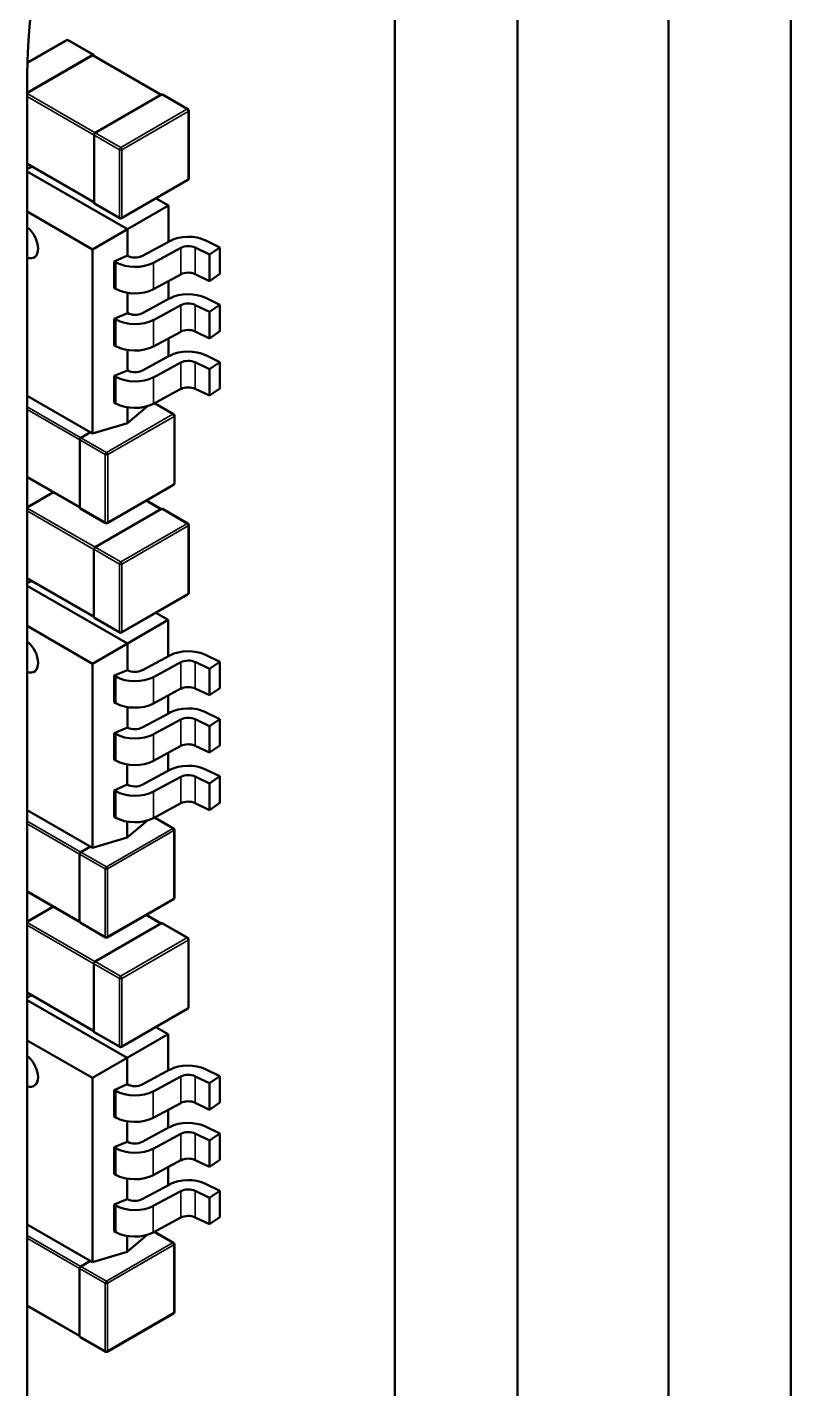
# Model space of a CAD drawing. Header units: millimetres. Extents: x 3100 to 5091, y 868 to 1900.
# Drawn here: x 4184.29 to 4191.36, y 1682.75 to 1695.36 of the extents above; entities that cross this region are included whole.
import ezdxf

# ---------------------------------------------------------------- set-up
doc = ezdxf.new("R2010")
doc.units = ezdxf.units.MM
doc.header["$LTSCALE"] = 1.8
doc.layers.add('외형선(ISO)', color=7, linetype='Continuous', lineweight=50)
doc.layers.add('좁은 외형선(ISO)', color=7, linetype='Continuous', lineweight=35)

msp = doc.modelspace()

# ---------------------------------------------------------------- linework, layer by layer
at = {"layer": '외형선(ISO)'}
for p, q in [((4188.827, 1679.634), (4188.827, 1701.441)), ((4187.693, 1678.98), (4187.693, 1700.952)), ((4190.227, 1671.064), (4190.227, 1699.641)), ((4191.358, 1698.988), (4191.358, 1670.411)), ((4184.289, 1695.027), (4184.651, 1695.236)), ((4184.667, 1695.236), (4184.903, 1695.099)), ((4184.895, 1695.099), (4184.287, 1694.748)), ((4184.287, 1694.744), (4184.891, 1695.092)), ((4184.899, 1695.093), (4185.529, 1694.73)), ((4184.906, 1695.089), (4184.906, 1695.092)), ((4184.287, 1666.328), (4184.287, 1694.906)), ((4184.917, 1694.377), (4185.531, 1694.731)), ((4185.539, 1694.732), (4185.775, 1694.595)), ((4185.783, 1693.954), (4185.783, 1694.581)), ((4184.906, 1693.73), (4184.906, 1694.357)), ((4184.906, 1693.732), (4184.287, 1694.089)), ((4184.287, 1694.045), (4184.334, 1694.062)), ((4184.287, 1694.02), (4185.215, 1693.484)), ((4185.775, 1693.941), (4185.161, 1693.586)), ((4185.48, 1693.77), (4185.595, 1693.704)), ((4184.893, 1693.298), (4184.287, 1693.648)), ((4185.145, 1693.586), (4184.909, 1693.723)), ((4185.215, 1693.484), (4185.595, 1693.704)), ((4185.595, 1693.704), (4185.595, 1693.368)), ((4185.215, 1693.484), (4184.893, 1693.298)), ((4185.215, 1693.484), (4185.215, 1693.24)), ((4185.354, 1693.238), (4185.609, 1693.375)), ((4185.94, 1693.38), (4186.072, 1693.316)), ((4184.892, 1691.594), (4184.893, 1693.298)), ((4185.711, 1693.312), (4185.456, 1693.175)), ((4185.976, 1693.25), (4185.844, 1693.314)), ((4186.072, 1693.316), (4185.976, 1693.25)), ((4185.976, 1693.005), (4185.976, 1693.25)), ((4186.072, 1693.071), (4186.072, 1693.316)), ((4185.094, 1693.187), (4185.215, 1693.24)), ((4185.094, 1692.942), (4185.094, 1693.187)), ((4185.109, 1693.178), (4185.094, 1693.187)), ((4185.711, 1693.067), (4185.456, 1692.93)), ((4185.595, 1693.004), (4185.595, 1692.837)), ((4185.976, 1693.005), (4185.844, 1693.069)), ((4186.072, 1693.071), (4185.976, 1693.005)), ((4185.109, 1692.933), (4185.094, 1692.942)), ((4185.215, 1692.897), (4185.215, 1692.709)), ((4185.354, 1692.707), (4185.609, 1692.845)), ((4185.711, 1692.781), (4185.456, 1692.644)), ((4185.976, 1692.719), (4185.844, 1692.783)), ((4185.94, 1692.85), (4186.072, 1692.786)), ((4186.072, 1692.786), (4185.976, 1692.719)), ((4186.072, 1692.541), (4186.072, 1692.786)), ((4185.094, 1692.656), (4185.215, 1692.709)), ((4185.094, 1692.411), (4185.094, 1692.656)), ((4185.109, 1692.648), (4185.094, 1692.656)), ((4185.976, 1692.474), (4185.976, 1692.719)), ((4185.711, 1692.536), (4185.456, 1692.399)), ((4185.976, 1692.474), (4185.844, 1692.538)), ((4186.072, 1692.541), (4185.976, 1692.474)), ((4185.109, 1692.403), (4185.094, 1692.411)), ((4185.215, 1692.366), (4185.215, 1692.178)), ((4185.595, 1692.474), (4185.595, 1692.306)), ((4185.354, 1692.177), (4185.609, 1692.314)), ((4185.711, 1692.251), (4185.456, 1692.113)), ((4185.976, 1692.189), (4185.844, 1692.253)), ((4185.94, 1692.319), (4186.072, 1692.255)), ((4186.072, 1692.255), (4185.976, 1692.189)), ((4186.072, 1692.01), (4186.072, 1692.255)), ((4185.094, 1692.126), (4185.215, 1692.178)), ((4185.094, 1691.881), (4185.094, 1692.126)), ((4185.109, 1692.117), (4185.094, 1692.126)), ((4185.976, 1691.944), (4185.976, 1692.189)), ((4185.711, 1692.006), (4185.456, 1691.868)), ((4185.976, 1691.944), (4185.843, 1692.008)), ((4186.072, 1692.01), (4185.976, 1691.944)), ((4184.287, 1691.943), (4184.892, 1691.594)), ((4185.109, 1691.872), (4185.094, 1691.881)), ((4185.467, 1691.874), (4185.643, 1691.773)), ((4185.401, 1691.846), (4185.215, 1691.688)), ((4185.215, 1691.836), (4185.215, 1691.688)), ((4185.651, 1691.759), (4185.651, 1691.132)), ((4184.892, 1691.594), (4185.215, 1691.688)), ((4184.774, 1690.907), (4184.774, 1691.534)), ((4184.785, 1691.554), (4184.873, 1691.605)), ((4184.287, 1691.19), (4184.774, 1690.909)), ((4184.287, 1691.19), (4184.288, 1691.19)), ((4185.029, 1690.764), (4185.643, 1691.118)), ((4184.529, 1691.051), (4184.287, 1690.912)), ((4184.287, 1690.908), (4184.532, 1691.049)), ((4184.777, 1690.9), (4185.013, 1690.764)), ((4184.917, 1690.54), (4185.531, 1690.895)), ((4185.391, 1690.972), (4185.528, 1690.893)), ((4185.539, 1690.895), (4185.775, 1690.759)), ((4185.783, 1690.118), (4185.783, 1690.745)), ((4184.905, 1689.894), (4184.905, 1690.521)), ((4184.905, 1689.896), (4184.287, 1690.252)), ((4184.287, 1690.209), (4184.334, 1690.226)), ((4184.287, 1690.184), (4185.215, 1689.648)), ((4185.775, 1690.104), (4185.161, 1689.75)), ((4185.145, 1689.75), (4184.909, 1689.886)), ((4185.215, 1689.648), (4185.594, 1689.867)), ((4185.479, 1689.934), (4185.594, 1689.867)), ((4185.594, 1689.867), (4185.594, 1689.531)), ((4184.892, 1689.462), (4184.287, 1689.811)), ((4185.215, 1689.648), (4184.892, 1689.462)), ((4185.215, 1689.648), (4185.215, 1689.403)), ((4185.354, 1689.402), (4185.608, 1689.539)), ((4185.711, 1689.476), (4185.456, 1689.338)), ((4185.975, 1689.414), (4185.843, 1689.478)), ((4185.939, 1689.544), (4186.072, 1689.48)), ((4186.072, 1689.48), (4185.975, 1689.414)), ((4186.072, 1689.235), (4186.072, 1689.48)), ((4184.892, 1687.758), (4184.892, 1689.462)), ((4185.094, 1689.351), (4185.215, 1689.403)), ((4185.094, 1689.106), (4185.094, 1689.351)), ((4185.109, 1689.342), (4185.094, 1689.351)), ((4185.975, 1689.169), (4185.975, 1689.414)), ((4185.711, 1689.231), (4185.456, 1689.093)), ((4185.975, 1689.169), (4185.843, 1689.233)), ((4186.072, 1689.235), (4185.975, 1689.169)), ((4185.108, 1689.097), (4185.094, 1689.106)), ((4185.594, 1689.168), (4185.594, 1689.001)), ((4185.215, 1689.061), (4185.215, 1688.872)), ((4185.353, 1688.871), (4185.608, 1689.008)), ((4185.939, 1689.013), (4186.071, 1688.949)), ((4185.094, 1688.82), (4185.215, 1688.872)), ((4185.71, 1688.945), (4185.456, 1688.808)), ((4185.975, 1688.883), (4185.843, 1688.947)), ((4186.071, 1688.949), (4185.975, 1688.883)), ((4185.975, 1688.638), (4185.975, 1688.883)), ((4186.071, 1688.704), (4186.071, 1688.949)), ((4185.094, 1688.575), (4185.094, 1688.82)), ((4185.108, 1688.811), (4185.094, 1688.82)), ((4185.71, 1688.7), (4185.456, 1688.563)), ((4185.594, 1688.637), (4185.594, 1688.47)), ((4185.975, 1688.638), (4185.843, 1688.702)), ((4186.071, 1688.704), (4185.975, 1688.638)), ((4185.108, 1688.566), (4185.094, 1688.575)), ((4185.214, 1688.53), (4185.214, 1688.342)), ((4185.353, 1688.34), (4185.608, 1688.478)), ((4185.939, 1688.483), (4186.071, 1688.419)), ((4185.093, 1688.289), (4185.214, 1688.342)), ((4185.71, 1688.414), (4185.456, 1688.277)), ((4185.975, 1688.352), (4185.843, 1688.416)), ((4186.071, 1688.419), (4185.975, 1688.352)), ((4185.975, 1688.107), (4185.975, 1688.352)), ((4186.071, 1688.174), (4186.071, 1688.419)), ((4185.093, 1688.044), (4185.093, 1688.289)), ((4185.108, 1688.281), (4185.093, 1688.289)), ((4184.287, 1688.107), (4184.892, 1687.758)), ((4185.71, 1688.169), (4185.456, 1688.032)), ((4185.975, 1688.107), (4185.843, 1688.171)), ((4186.071, 1688.174), (4185.975, 1688.107)), ((4185.108, 1688.036), (4185.093, 1688.044)), ((4185.4, 1688.009), (4185.214, 1687.852)), ((4185.214, 1687.999), (4185.214, 1687.852)), ((4185.467, 1688.038), (4185.643, 1687.936)), ((4184.892, 1687.758), (4185.214, 1687.852)), ((4185.651, 1687.923), (4185.651, 1687.296)), ((4184.785, 1687.718), (4184.873, 1687.768)), ((4184.773, 1687.071), (4184.773, 1687.698)), ((4184.287, 1687.354), (4184.773, 1687.073)), ((4184.528, 1687.215), (4184.287, 1687.076)), ((4184.287, 1687.072), (4184.531, 1687.213)), ((4185.029, 1686.927), (4185.643, 1687.282)), ((4185.39, 1687.136), (4185.528, 1687.057)), ((4184.777, 1687.064), (4185.013, 1686.927)), ((4184.916, 1686.704), (4185.53, 1687.058)), ((4185.538, 1687.059), (4185.774, 1686.923)), ((4185.782, 1686.282), (4185.782, 1686.909)), ((4184.905, 1686.057), (4184.905, 1686.684)), ((4184.905, 1686.059), (4184.287, 1686.416)), ((4184.287, 1686.373), (4184.333, 1686.389)), ((4184.287, 1686.347), (4185.214, 1685.812)), ((4185.774, 1686.268), (4185.16, 1685.914)), ((4185.479, 1686.097), (4185.594, 1686.031)), ((4184.891, 1685.626), (4184.287, 1685.974)), ((4185.144, 1685.914), (4184.908, 1686.05)), ((4185.214, 1685.812), (4185.594, 1686.031)), ((4185.594, 1686.031), (4185.594, 1685.695)), ((4185.214, 1685.812), (4184.891, 1685.626)), ((4185.214, 1685.812), (4185.214, 1685.567)), ((4185.353, 1685.565), (4185.608, 1685.703)), ((4185.939, 1685.708), (4186.071, 1685.644)), ((4184.891, 1683.921), (4184.891, 1685.626)), ((4185.093, 1685.514), (4185.214, 1685.567)), ((4185.71, 1685.639), (4185.455, 1685.502)), ((4185.975, 1685.577), (4185.842, 1685.641)), ((4185.974, 1685.332), (4185.975, 1685.577)), ((4186.071, 1685.644), (4185.975, 1685.577)), ((4186.071, 1685.399), (4186.071, 1685.644)), ((4185.093, 1685.269), (4185.093, 1685.514)), ((4185.108, 1685.506), (4185.093, 1685.514)), ((4185.71, 1685.394), (4185.455, 1685.257)), ((4185.594, 1685.332), (4185.594, 1685.164)), ((4185.974, 1685.332), (4185.842, 1685.396)), ((4186.071, 1685.399), (4185.974, 1685.332)), ((4185.108, 1685.261), (4185.093, 1685.269)), ((4185.214, 1685.224), (4185.214, 1685.036)), ((4185.939, 1685.177), (4186.071, 1685.113)), ((4185.353, 1685.035), (4185.608, 1685.172)), ((4185.71, 1685.109), (4185.455, 1684.971)), ((4185.974, 1685.047), (4185.842, 1685.111)), ((4186.071, 1685.113), (4185.974, 1685.047)), ((4186.071, 1684.868), (4186.071, 1685.113)), ((4185.093, 1684.984), (4185.214, 1685.036)), ((4185.093, 1684.739), (4185.093, 1684.984)), ((4185.108, 1684.975), (4185.093, 1684.984)), ((4185.974, 1684.802), (4185.974, 1685.047)), ((4185.71, 1684.864), (4185.455, 1684.726)), ((4185.593, 1684.801), (4185.593, 1684.634)), ((4185.974, 1684.802), (4185.842, 1684.866)), ((4186.071, 1684.868), (4185.974, 1684.802)), ((4185.108, 1684.73), (4185.093, 1684.739)), ((4185.214, 1684.694), (4185.214, 1684.505)), ((4185.353, 1684.504), (4185.607, 1684.641)), ((4185.71, 1684.578), (4185.455, 1684.441)), ((4185.974, 1684.516), (4185.842, 1684.58)), ((4185.939, 1684.646), (4186.071, 1684.582)), ((4186.071, 1684.582), (4185.974, 1684.516)), ((4186.071, 1684.337), (4186.071, 1684.582)), ((4185.093, 1684.453), (4185.214, 1684.505)), ((4185.093, 1684.208), (4185.093, 1684.453)), ((4185.108, 1684.444), (4185.093, 1684.453)), ((4185.974, 1684.271), (4185.974, 1684.516)), ((4185.71, 1684.333), (4185.455, 1684.196)), ((4185.974, 1684.271), (4185.842, 1684.335)), ((4186.071, 1684.337), (4185.974, 1684.271)), ((4184.287, 1684.27), (4184.891, 1683.921)), ((4185.108, 1684.199), (4185.093, 1684.208)), ((4185.399, 1684.173), (4185.214, 1684.016)), ((4185.466, 1684.202), (4185.642, 1684.1)), ((4185.214, 1684.163), (4185.214, 1684.016)), ((4185.65, 1684.086), (4185.65, 1683.459)), ((4184.784, 1683.881), (4184.872, 1683.932)), ((4184.891, 1683.921), (4185.214, 1684.016)), ((4184.773, 1683.235), (4184.773, 1683.862)), ((4184.287, 1683.517), (4184.773, 1683.237)), ((4185.028, 1683.091), (4185.642, 1683.445)), ((4184.776, 1683.227), (4185.012, 1683.091))]:
    msp.add_line(p, q, dxfattribs=at)
for centre, start, end in [((4184.659, 1695.222), 59.9906, 120), ((4185.767, 1694.581), 359.9906, 59.9906), ((4185.767, 1693.954), 300, 359.9906), ((4185.153, 1693.6), 239.9906, 300), ((4185.635, 1691.759), 359.9906, 59.9906), ((4185.635, 1691.132), 300, 359.9906), ((4185.021, 1690.778), 239.9906, 300), ((4185.767, 1690.745), 359.9906, 59.9906), ((4185.767, 1690.118), 300, 359.9906), ((4185.153, 1689.764), 239.9906, 300), ((4185.635, 1687.923), 359.9906, 59.9906), ((4185.635, 1687.296), 300, 359.9906), ((4185.021, 1686.941), 239.9906, 300), ((4185.766, 1686.909), 359.9906, 59.9906), ((4185.766, 1686.282), 300, 359.9906), ((4185.152, 1685.927), 239.9906, 300), ((4185.634, 1684.086), 359.9906, 59.9906), ((4185.634, 1683.459), 300, 359.9906), ((4185.02, 1683.105), 239.9906, 300)]:
    msp.add_arc(centre, 0.016, start, end, dxfattribs=at)
for centre, major_axis, ratio, start_param, end_param in [((4187.823, 1696.947), (2.5, 4.33), 0.57735, 5.497787, 8.63938), ((4184.891, 1695.079), (0.008, 0.0139), 0.577241, 0, 0.785493), ((4184.895, 1695.085), (0.008, 0.0139), 0.577241, 5.497882, 7.068678), ((4185.531, 1694.718), (0.008, 0.0139), 0.577241, 0, 0.785493), ((4184.917, 1694.364), (0.008, 0.0139), 0.577241, 0.785493, 2.356289), ((4184.917, 1693.737), (-0.008, -0.0139), 0.577241, 5.497882, 6.283185), ((4184.264, 1693.376), (0.088, -0.152), 0.57735, 5.686113, 8.451054), ((4185.779, 1693.27), (0.25, 0), 0.57746, 0.872759, 2.321383), ((4185.779, 1693.27), (-0.1, 0), 0.57746, 4.014352, 5.462975), ((4185.286, 1693.28), (-0.25, 0), 0.57746, 0.785493, 2.321383), ((4185.286, 1693.28), (0.1, 0), 0.57746, 3.927086, 5.462975), ((4185.779, 1693.025), (-0.1, 0), 0.57746, 4.014352, 5.462975), ((4185.286, 1693.035), (-0.25, 0), 0.57746, 0.785493, 2.321383), ((4185.779, 1692.739), (0.25, 0), 0.57746, 0.872759, 2.321383), ((4185.779, 1692.739), (-0.1, 0), 0.57746, 4.014352, 5.462975), ((4185.286, 1692.75), (-0.25, 0), 0.57746, 0.785493, 2.321383), ((4185.286, 1692.75), (0.1, 0), 0.57746, 3.927086, 5.462975), ((4185.779, 1692.494), (-0.1, 0), 0.57746, 4.014352, 5.462975), ((4185.286, 1692.505), (-0.25, 0), 0.57746, 0.785493, 2.321383), ((4185.779, 1692.208), (0.25, 0), 0.57746, 0.872759, 2.321383), ((4185.779, 1692.208), (-0.1, 0), 0.57746, 4.014352, 5.462975), ((4185.286, 1692.219), (-0.25, 0), 0.57746, 0.785493, 2.321383), ((4185.286, 1692.219), (0.1, 0), 0.57746, 3.927086, 5.462975), ((4185.779, 1691.963), (-0.1, 0), 0.57746, 4.014352, 5.462975), ((4185.286, 1691.974), (-0.25, 0), 0.57746, 0.785493, 2.321383), ((4184.785, 1691.541), (0.008, 0.0139), 0.577241, 0.785493, 2.356289), ((4184.785, 1690.914), (-0.008, -0.0139), 0.577241, 5.497882, 6.283185), ((4185.531, 1690.882), (0.008, 0.0139), 0.577241, 0, 0.785493), ((4184.917, 1690.527), (0.008, 0.0139), 0.577241, 0.785493, 2.356289), ((4184.917, 1689.9), (-0.008, -0.0139), 0.577241, 5.497882, 6.283185), ((4184.264, 1689.54), (0.088, -0.152), 0.57735, 5.691292, 8.445875), ((4185.779, 1689.433), (0.25, 0), 0.57746, 0.872759, 2.321383), ((4185.779, 1689.433), (-0.1, 0), 0.57746, 4.014352, 5.462975), ((4185.285, 1689.444), (-0.25, 0), 0.57746, 0.785493, 2.321383), ((4185.285, 1689.444), (0.1, 0), 0.57746, 3.927086, 5.462975), ((4185.779, 1689.188), (-0.1, 0), 0.57746, 4.014352, 5.462975), ((4185.285, 1689.199), (-0.25, 0), 0.57746, 0.785493, 2.321383), ((4185.779, 1688.903), (0.25, 0), 0.57746, 0.872759, 2.321383), ((4185.779, 1688.903), (-0.1, 0), 0.57746, 4.014352, 5.462975), ((4185.285, 1688.913), (0.1, 0), 0.57746, 3.927086, 5.462975), ((4185.285, 1688.913), (-0.25, 0), 0.57746, 0.785493, 2.321383), ((4185.779, 1688.658), (-0.1, 0), 0.57746, 4.014352, 5.462975), ((4185.285, 1688.668), (-0.25, 0), 0.57746, 0.785493, 2.321383), ((4185.779, 1688.372), (0.25, 0), 0.57746, 0.872759, 2.321383), ((4185.285, 1688.383), (0.1, 0), 0.57746, 3.927086, 5.462975), ((4185.779, 1688.372), (-0.1, 0), 0.57746, 4.014352, 5.462975), ((4185.285, 1688.383), (-0.25, 0), 0.57746, 0.785493, 2.321383), ((4185.779, 1688.127), (-0.1, 0), 0.57746, 4.014352, 5.462975), ((4185.285, 1688.138), (-0.25, 0), 0.57746, 0.785493, 2.321383), ((4184.785, 1687.705), (0.008, 0.0139), 0.577241, 0.785493, 2.356289), ((4184.785, 1687.078), (-0.008, -0.0139), 0.577241, 5.497882, 6.283185), ((4185.53, 1687.045), (0.008, 0.0139), 0.577241, 0, 0.785493), ((4184.916, 1686.691), (0.008, 0.0139), 0.577241, 0.785493, 2.356289), ((4184.916, 1686.064), (-0.008, -0.0139), 0.577241, 5.497882, 6.283185), ((4184.263, 1685.704), (0.088, -0.152), 0.57735, 5.696476, 8.440691), ((4185.778, 1685.597), (0.25, 0), 0.57746, 0.872759, 2.321383), ((4185.285, 1685.608), (0.1, 0), 0.57746, 3.927086, 5.462975), ((4185.778, 1685.597), (-0.1, 0), 0.57746, 4.014352, 5.462975), ((4185.285, 1685.608), (-0.25, 0), 0.57746, 0.785493, 2.321383), ((4185.778, 1685.352), (-0.1, 0), 0.57746, 4.014352, 5.462975), ((4185.285, 1685.363), (-0.25, 0), 0.57746, 0.785493, 2.321383), ((4185.778, 1685.066), (0.25, 0), 0.57746, 0.872759, 2.321383), ((4185.778, 1685.066), (-0.1, 0), 0.57746, 4.014352, 5.462975), ((4185.285, 1685.077), (-0.25, 0), 0.57746, 0.785493, 2.321383), ((4185.285, 1685.077), (0.1, 0), 0.57746, 3.927086, 5.462975), ((4185.778, 1684.821), (-0.1, 0), 0.57746, 4.014352, 5.462975), ((4185.285, 1684.832), (-0.25, 0), 0.57746, 0.785493, 2.321383), ((4185.778, 1684.536), (0.25, 0), 0.57746, 0.872759, 2.321383), ((4185.778, 1684.536), (-0.1, 0), 0.57746, 4.014352, 5.462975), ((4185.285, 1684.546), (-0.25, 0), 0.57746, 0.785493, 2.321383), ((4185.285, 1684.546), (0.1, 0), 0.57746, 3.927086, 5.462975), ((4185.778, 1684.291), (-0.1, 0), 0.57746, 4.014352, 5.462975), ((4185.284, 1684.301), (-0.25, 0), 0.57746, 0.785493, 2.321383), ((4184.784, 1683.868), (0.008, 0.0139), 0.577241, 0.785493, 2.356289), ((4184.784, 1683.241), (-0.008, -0.0139), 0.577241, 5.497882, 6.283185)]:
    msp.add_ellipse(centre, major_axis=major_axis, ratio=ratio, start_param=start_param, end_param=end_param, dxfattribs=at)
at = {"layer": '좁은 외형선(ISO)'}
for p, q in [((4184.659, 1695.235), (4184.289, 1695.021)), ((4184.895, 1695.099), (4184.659, 1695.235)), ((4184.891, 1695.092), (4185.524, 1694.727)), ((4184.287, 1694.74), (4184.917, 1694.376)), ((4184.906, 1694.356), (4184.287, 1694.714)), ((4185.531, 1694.731), (4185.767, 1694.595)), ((4185.154, 1694.24), (4185.767, 1694.595)), ((4185.165, 1694.221), (4185.779, 1694.575)), ((4185.779, 1694.575), (4185.779, 1693.948)), ((4184.906, 1694.357), (4185.142, 1694.221)), ((4184.917, 1694.377), (4185.154, 1694.24)), ((4185.142, 1693.594), (4185.142, 1694.221)), ((4185.165, 1693.594), (4185.165, 1694.221)), ((4184.906, 1693.737), (4184.287, 1694.095)), ((4185.779, 1693.948), (4185.165, 1693.594)), ((4184.906, 1693.73), (4185.142, 1693.594)), ((4185.711, 1693.067), (4185.711, 1693.312)), ((4185.844, 1693.069), (4185.844, 1693.314)), ((4185.109, 1692.933), (4185.109, 1693.178)), ((4185.456, 1692.93), (4185.456, 1693.175)), ((4185.711, 1692.536), (4185.711, 1692.781)), ((4185.844, 1692.538), (4185.844, 1692.783)), ((4185.109, 1692.403), (4185.109, 1692.648)), ((4185.456, 1692.399), (4185.456, 1692.644)), ((4185.711, 1692.006), (4185.711, 1692.251)), ((4185.843, 1692.008), (4185.844, 1692.253)), ((4185.109, 1691.872), (4185.109, 1692.117)), ((4185.456, 1691.868), (4185.456, 1692.113)), ((4185.462, 1691.872), (4185.635, 1691.772)), ((4184.785, 1691.554), (4184.287, 1691.841)), ((4184.287, 1691.815), (4184.774, 1691.534)), ((4185.635, 1691.772), (4185.022, 1691.418)), ((4185.033, 1691.398), (4185.647, 1691.752)), ((4185.647, 1691.752), (4185.647, 1691.125)), ((4184.774, 1691.534), (4185.01, 1691.398)), ((4185.022, 1691.418), (4184.785, 1691.554)), ((4185.01, 1690.771), (4185.01, 1691.398)), ((4185.033, 1690.771), (4185.033, 1691.398)), ((4184.287, 1691.196), (4184.774, 1690.915)), ((4184.292, 1691.187), (4184.287, 1691.185)), ((4185.647, 1691.125), (4185.033, 1690.771)), ((4184.287, 1690.903), (4184.916, 1690.54)), ((4184.905, 1690.52), (4184.287, 1690.877)), ((4184.774, 1690.907), (4185.01, 1690.771)), ((4185.386, 1690.97), (4185.523, 1690.891)), ((4185.531, 1690.895), (4185.767, 1690.758)), ((4185.153, 1690.404), (4185.767, 1690.758)), ((4185.164, 1690.384), (4185.778, 1690.739)), ((4185.778, 1690.739), (4185.778, 1690.112)), ((4184.905, 1690.521), (4185.142, 1690.384)), ((4184.917, 1690.54), (4185.153, 1690.404)), ((4185.142, 1689.757), (4185.142, 1690.384)), ((4185.164, 1689.757), (4185.164, 1690.384)), ((4184.905, 1689.901), (4184.287, 1690.258)), ((4185.778, 1690.112), (4185.164, 1689.757)), ((4184.905, 1689.894), (4185.142, 1689.757)), ((4185.711, 1689.231), (4185.711, 1689.476)), ((4185.843, 1689.233), (4185.843, 1689.478)), ((4185.108, 1689.097), (4185.109, 1689.342)), ((4185.456, 1689.093), (4185.456, 1689.338)), ((4185.71, 1688.7), (4185.71, 1688.945)), ((4185.843, 1688.702), (4185.843, 1688.947)), ((4185.108, 1688.566), (4185.108, 1688.811)), ((4185.456, 1688.563), (4185.456, 1688.808)), ((4185.71, 1688.169), (4185.71, 1688.414)), ((4185.843, 1688.171), (4185.843, 1688.416)), ((4185.108, 1688.036), (4185.108, 1688.281)), ((4185.456, 1688.032), (4185.456, 1688.277)), ((4184.784, 1687.717), (4184.287, 1688.004)), ((4184.287, 1687.978), (4184.773, 1687.697)), ((4185.462, 1688.035), (4185.635, 1687.936)), ((4185.635, 1687.936), (4185.021, 1687.581)), ((4185.032, 1687.562), (4185.646, 1687.916)), ((4185.646, 1687.916), (4185.646, 1687.289)), ((4185.021, 1687.581), (4184.785, 1687.718)), ((4184.773, 1687.698), (4185.01, 1687.562)), ((4185.009, 1686.935), (4185.01, 1687.562)), ((4185.032, 1686.935), (4185.032, 1687.562)), ((4184.287, 1687.359), (4184.773, 1687.078)), ((4184.292, 1687.351), (4184.287, 1687.349)), ((4185.646, 1687.289), (4185.032, 1686.935)), ((4184.773, 1687.071), (4185.009, 1686.935)), ((4185.386, 1687.133), (4185.523, 1687.054)), ((4184.287, 1687.066), (4184.915, 1686.703)), ((4184.905, 1686.683), (4184.287, 1687.04)), ((4185.53, 1687.058), (4185.766, 1686.922)), ((4185.152, 1686.567), (4185.766, 1686.922)), ((4185.164, 1686.548), (4185.777, 1686.902)), ((4185.777, 1686.902), (4185.777, 1686.275)), ((4184.916, 1686.704), (4185.152, 1686.567)), ((4184.905, 1686.684), (4185.141, 1686.548)), ((4185.141, 1685.921), (4185.141, 1686.548)), ((4185.164, 1685.921), (4185.164, 1686.548)), ((4184.905, 1686.065), (4184.287, 1686.421)), ((4185.777, 1686.275), (4185.164, 1685.921)), ((4184.905, 1686.057), (4185.141, 1685.921)), ((4185.71, 1685.394), (4185.71, 1685.639)), ((4185.842, 1685.396), (4185.842, 1685.641)), ((4185.108, 1685.261), (4185.108, 1685.506)), ((4185.455, 1685.257), (4185.455, 1685.502)), ((4185.71, 1684.864), (4185.71, 1685.109)), ((4185.842, 1684.866), (4185.842, 1685.111)), ((4185.108, 1684.73), (4185.108, 1684.975)), ((4185.455, 1684.726), (4185.455, 1684.971)), ((4185.71, 1684.333), (4185.71, 1684.578)), ((4185.842, 1684.335), (4185.842, 1684.58)), ((4185.108, 1684.199), (4185.108, 1684.444)), ((4185.455, 1684.196), (4185.455, 1684.441)), ((4185.461, 1684.199), (4185.634, 1684.099)), ((4184.783, 1683.881), (4184.287, 1684.167)), ((4184.287, 1684.141), (4184.773, 1683.861)), ((4185.634, 1684.099), (4185.02, 1683.745)), ((4185.032, 1683.725), (4185.645, 1684.08)), ((4185.645, 1684.08), (4185.645, 1683.453)), ((4184.773, 1683.862), (4185.009, 1683.725)), ((4185.02, 1683.745), (4184.784, 1683.881)), ((4185.009, 1683.098), (4185.009, 1683.725)), ((4185.031, 1683.098), (4185.032, 1683.725)), ((4184.287, 1683.522), (4184.773, 1683.242)), ((4185.645, 1683.453), (4185.031, 1683.098)), ((4184.773, 1683.235), (4185.009, 1683.098))]:
    msp.add_line(p, q, dxfattribs=at)
for centre, major_axis, ratio, start_param, end_param in [((4184.659, 1695.222), (-0.008, 0.0139), 0.57735, 5.497597, 6.283185), ((4184.659, 1695.222), (0.008, 0.0139), 0.577241, 0, 0.785493), ((4185.767, 1694.581), (0.008, 0.0139), 0.577241, 0, 0.785493), ((4185.767, 1694.581), (0.008, -0.0139), 0.57735, 0.785208, 2.356005), ((4185.767, 1694.581), (0.016, 0), 0.57746, 5.497882, 6.283185), ((4185.154, 1694.227), (0.008, 0.0139), 0.577241, 0.785493, 2.356289), ((4185.154, 1694.227), (0.016, 0), 0.57746, 3.927086, 5.497882), ((4185.154, 1694.227), (0.008, -0.0139), 0.57735, 0.785208, 2.356005), ((4185.767, 1693.954), (0.008, -0.0139), 0.57735, 0, 0.785208), ((4185.767, 1693.954), (0.016, 0), 0.57746, 5.497882, 6.283185), ((4185.153, 1693.6), (-0.008, -0.0139), 0.577241, 5.497882, 6.283185), ((4185.153, 1693.6), (0.016, 0), 0.57746, 3.927086, 5.497882), ((4185.153, 1693.6), (0.008, -0.0139), 0.57735, 0, 0.785208), ((4185.635, 1691.759), (0.008, 0.0139), 0.577241, 0, 0.785493), ((4185.635, 1691.759), (0.008, -0.0139), 0.57735, 0.785208, 2.356005), ((4185.635, 1691.759), (0.016, 0), 0.57746, 5.497882, 6.283185), ((4185.022, 1691.405), (0.008, 0.0139), 0.577241, 0.785493, 2.356289), ((4185.022, 1691.405), (0.016, 0), 0.57746, 3.927086, 5.497882), ((4185.022, 1691.405), (0.008, -0.0139), 0.57735, 0.785208, 2.356005), ((4185.635, 1691.132), (0.008, -0.0139), 0.57735, 0, 0.785208), ((4185.635, 1691.132), (0.016, 0), 0.57746, 5.497882, 6.283185), ((4185.021, 1690.778), (-0.008, -0.0139), 0.577241, 5.497882, 6.283185), ((4185.021, 1690.778), (0.016, 0), 0.57746, 3.927086, 5.497882), ((4185.021, 1690.778), (0.008, -0.0139), 0.57735, 0, 0.785208), ((4185.767, 1690.745), (0.008, 0.0139), 0.577241, 0, 0.785493), ((4185.767, 1690.745), (0.008, -0.0139), 0.57735, 0.785208, 2.356005), ((4185.767, 1690.745), (0.016, 0), 0.57746, 5.497882, 6.283185), ((4185.153, 1690.391), (0.008, 0.0139), 0.577241, 0.785493, 2.356289), ((4185.153, 1690.391), (0.016, 0), 0.57746, 3.927086, 5.497882), ((4185.153, 1690.391), (0.008, -0.0139), 0.57735, 0.785208, 2.356005), ((4185.767, 1690.118), (0.008, -0.0139), 0.57735, 0, 0.785208), ((4185.767, 1690.118), (0.016, 0), 0.57746, 5.497882, 6.283185), ((4185.153, 1689.764), (-0.008, -0.0139), 0.577241, 5.497882, 6.283185), ((4185.153, 1689.764), (0.016, 0), 0.57746, 3.927086, 5.497882), ((4185.153, 1689.764), (0.008, -0.0139), 0.57735, 0, 0.785208), ((4185.635, 1687.923), (0.008, 0.0139), 0.577241, 0, 0.785493), ((4185.635, 1687.923), (0.008, -0.0139), 0.57735, 0.785208, 2.356005), ((4185.635, 1687.923), (0.016, 0), 0.57746, 5.497882, 6.283185), ((4185.021, 1687.568), (0.008, 0.0139), 0.577241, 0.785493, 2.356289), ((4185.021, 1687.568), (0.008, -0.0139), 0.57735, 0.785208, 2.356005), ((4185.021, 1687.568), (0.016, 0), 0.57746, 3.927086, 5.497882), ((4185.635, 1687.296), (0.008, -0.0139), 0.57735, 0, 0.785208), ((4185.635, 1687.296), (0.016, 0), 0.57746, 5.497882, 6.283185), ((4185.021, 1686.941), (-0.008, -0.0139), 0.577241, 5.497882, 6.283185), ((4185.021, 1686.941), (0.016, 0), 0.57746, 3.927086, 5.497882), ((4185.021, 1686.941), (0.008, -0.0139), 0.57735, 0, 0.785208), ((4185.766, 1686.909), (0.008, 0.0139), 0.577241, 0, 0.785493), ((4185.766, 1686.909), (0.008, -0.0139), 0.57735, 0.785208, 2.356005), ((4185.766, 1686.909), (0.016, 0), 0.57746, 5.497882, 6.283185), ((4185.152, 1686.554), (0.008, 0.0139), 0.577241, 0.785493, 2.356289), ((4185.152, 1686.554), (0.008, -0.0139), 0.57735, 0.785208, 2.356005), ((4185.152, 1686.554), (0.016, 0), 0.57746, 3.927086, 5.497882), ((4185.766, 1686.282), (0.008, -0.0139), 0.57735, 0, 0.785208), ((4185.766, 1686.282), (0.016, 0), 0.57746, 5.497882, 6.283185), ((4185.152, 1685.927), (-0.008, -0.0139), 0.577241, 5.497882, 6.283185), ((4185.152, 1685.927), (0.016, 0), 0.57746, 3.927086, 5.497882), ((4185.152, 1685.927), (0.008, -0.0139), 0.57735, 0, 0.785208), ((4185.634, 1684.086), (0.008, 0.0139), 0.577241, 0, 0.785493), ((4185.634, 1684.086), (0.008, -0.0139), 0.57735, 0.785208, 2.356005), ((4185.634, 1684.086), (0.016, 0), 0.57746, 5.497882, 6.283185), ((4185.02, 1683.732), (0.008, 0.0139), 0.577241, 0.785493, 2.356289), ((4185.02, 1683.732), (0.016, 0), 0.57746, 3.927086, 5.497882), ((4185.02, 1683.732), (0.008, -0.0139), 0.57735, 0.785208, 2.356005), ((4185.634, 1683.459), (0.008, -0.0139), 0.57735, 0, 0.785208), ((4185.634, 1683.459), (0.016, 0), 0.57746, 5.497882, 6.283185), ((4185.02, 1683.105), (-0.008, -0.0139), 0.577241, 5.497882, 6.283185), ((4185.02, 1683.105), (0.016, 0), 0.57746, 3.927086, 5.497882), ((4185.02, 1683.105), (0.008, -0.0139), 0.57735, 0, 0.785208)]:
    msp.add_ellipse(centre, major_axis=major_axis, ratio=ratio, start_param=start_param, end_param=end_param, dxfattribs=at)

doc.saveas('drawing.dxf')
